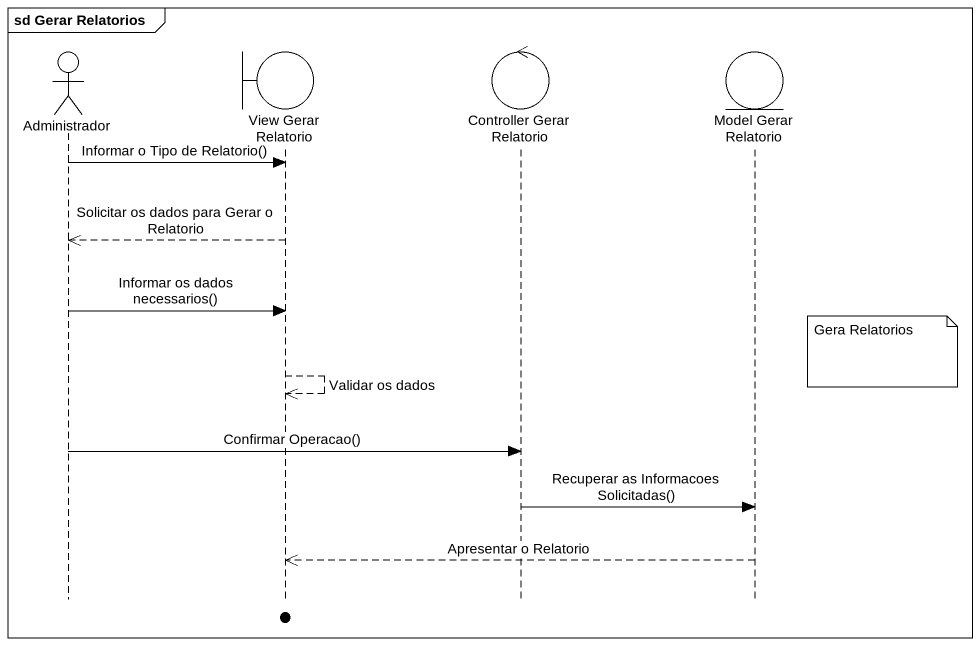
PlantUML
@startuml
mainframe sd Gerar Relatorios
hide footbox
actor Administrador
boundary "View Gerar Relatorio" as View_Gerar_Relatorio
control "Controller Gerar Relatorio" as Controller_Gerar_Relatorio
entity "Model Gerar Relatorio" as Model_Gerar_Relatorio

Administrador -> View_Gerar_Relatorio : Informar o Tipo de Relatorio()
View_Gerar_Relatorio -->> Administrador : Solicitar os dados para Gerar o Relatorio
Administrador -> View_Gerar_Relatorio : Informar os dados necessarios()
note right of Model_Gerar_Relatorio : Gera Relatorios
View_Gerar_Relatorio -->> View_Gerar_Relatorio : Validar os dados
Administrador -> Controller_Gerar_Relatorio : Confirmar Operacao()
Controller_Gerar_Relatorio -> Model_Gerar_Relatorio : Recuperar as Informacoes Solicitadas()
Model_Gerar_Relatorio -->> View_Gerar_Relatorio : Apresentar o Relatorio
@enduml
